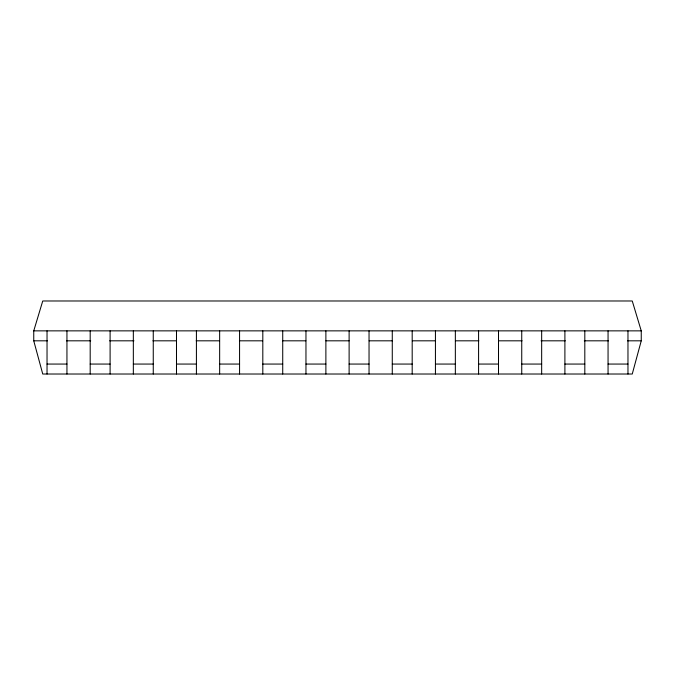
<?xml version="1.0" encoding="UTF-8"?>
<svg xmlns="http://www.w3.org/2000/svg" width="675" height="675" viewBox="0 0 675 675"><rect width="100%" height="100%" fill="white"/><g stroke="black" fill="none" stroke-linecap="round" stroke-linejoin="round"><path stroke-width="1.01" d="M641.25 340.816L632.256 374.017L42.744 374.017L33.75 340.816L33.75 330.86L42.744 300.983L632.256 300.983L641.25 330.86L641.25 340.816L627.539 340.816M33.75 330.86L641.25 330.86M33.75 340.816L47.461 340.816M66.445 340.816L90.703 340.816M109.688 340.816L133.945 340.816M152.93 340.816L176.133 340.816M196.172 340.816L219.375 340.816M239.414 340.816L262.617 340.816M282.656 340.816L305.859 340.816M325.898 340.816L349.102 340.816M369.141 340.816L392.344 340.816M412.383 340.816L435.586 340.816M455.625 340.816L478.828 340.816M498.867 340.816L522.07 340.816M541.055 340.816L565.312 340.816M584.297 340.816L608.555 340.816M47.031 364.061L66.943 364.061M90.188 364.061L110.101 364.061M133.338 364.061L153.259 364.061M176.496 364.061L196.417 364.061M219.653 364.061L239.566 364.061M262.811 364.061L282.724 364.061M305.961 364.061L325.882 364.061M349.118 364.061L369.039 364.061M392.276 364.061L412.189 364.061M435.434 364.061L455.347 364.061M478.583 364.061L498.504 364.061M521.741 364.061L541.662 364.061M564.899 364.061L584.812 364.061M608.057 364.061L627.969 364.061M627.969 330.86L627.969 374.017M608.057 330.86L608.057 374.017M584.812 330.86L584.812 374.017M564.899 330.86L564.899 374.017M541.662 330.86L541.662 374.017M521.741 330.86L521.741 374.017M498.504 330.86L498.504 374.017M478.583 330.86L478.583 374.017M455.347 330.86L455.347 374.017M435.434 330.86L435.434 374.017M412.189 330.86L412.189 374.017M392.276 330.86L392.276 374.017M369.039 330.86L369.039 374.017M349.118 330.86L349.118 374.017M325.882 330.86L325.882 374.017M305.961 330.86L305.961 374.017M282.724 330.86L282.724 374.017M262.811 330.86L262.811 374.017M239.566 330.86L239.566 374.017M219.653 330.86L219.653 374.017M196.417 330.86L196.417 374.017M176.496 330.86L176.496 374.017M153.259 330.86L153.259 374.017M133.338 330.86L133.338 374.017M110.101 330.86L110.101 374.017M90.188 330.86L90.188 374.017M66.943 330.86L66.943 374.017M47.031 330.86L47.031 374.017"/></g></svg>
